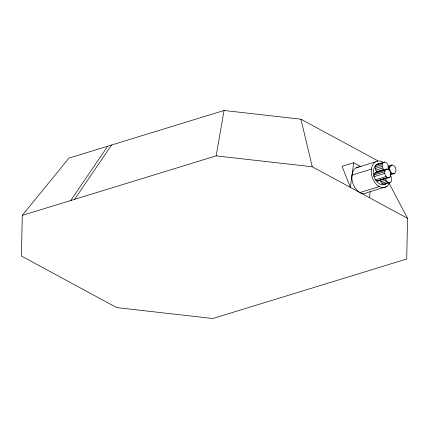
<?xml version="1.0" encoding="UTF-8"?>
<svg xmlns="http://www.w3.org/2000/svg" width="429" height="429" viewBox="0 0 429 429"><rect width="100%" height="100%" fill="white"/><g stroke="black" fill="none" stroke-linecap="round" stroke-linejoin="round"><path stroke-width="0.64" d="M377.788 161.636L377.166 160.457L300.933 119.208L224.045 110.484L68.946 158.103L22.276 215.39L21.45 256.049L116.736 307.614L212.854 318.516L406.724 258.998L407.55 218.334L388.947 182.899M353.668 162.741L350.375 187.398L342.036 166.307L353.668 162.741L360.955 166.683M369.433 197.71L370.216 191.87M22.276 215.39L216.146 155.872L224.045 110.484M377.407 172.254C375.118 170.549 374.201 166.49 376.501 164.43L384.556 161.98C387.757 162.532 389.253 166.715 387.95 169.509M387.044 169.01L385.907 169.342L385.054 170.292L384.636 173.402L374.142 176.625L374.109 174.941L374.56 173.514L375.413 172.56L387.044 169.01C390.61 169.589 392.283 175.064 389.586 177.493L377.954 181.043L376.71 180.706L375.552 179.746L386.046 176.523L387.205 177.483L388.449 177.826L389.586 177.493M384.325 170.131C382.03 168.425 381.113 164.366 383.413 162.307L384.556 161.98M390.133 166.259C388.883 169.042 390.293 173.252 393.527 173.793L394.664 173.466C397.361 171.032 395.694 165.562 392.127 164.977L390.991 165.31L390.133 166.259L388.24 166.843M70.742 200.509L107.722 146.198M74.619 199.319L111.599 145.007M386.234 183.167L385.376 184.116L382.63 184.915C374.453 183.601 370.383 171.541 375.643 165.379L382.561 163.256M355.973 167.862L375.364 161.91M375.198 166.806L382.11 164.682M352.021 175.07L371.407 169.117M375.23 168.495L382.142 166.372M387.832 166.28L392.127 164.977M375.734 170.179L382.647 168.055M376.635 171.611L383.553 169.493M388.401 168.066L389.693 167.669L388.395 168.104M374.56 173.514L385.054 170.292M388.454 169.761L389.714 169.369M374.109 174.941L384.604 171.718M390.411 174.029L392.283 173.45M390.369 174.764L394.664 173.466M376.71 180.706L387.205 177.483M381.065 179.831L384.877 178.657M380.426 180.024L380.931 181.714L386.02 180.153L388.084 182.545L389.328 182.883L390.465 182.556C392.412 180.888 392.004 177.756 390.626 175.852M380.931 181.714L381.837 183.145L386.92 181.585M381.837 183.145L382.995 184.105L388.084 182.545M389.328 182.883L384.239 184.449L382.995 184.105M359.904 192.557L379.295 186.604M386.513 186.636L367.127 192.589A13.69 9.202 72.9 0 1 352.713 182.786A13.69 9.202 72.9 0 1 359.422 166.86M376.501 164.43L379.247 163.631M375.413 172.56L376.555 172.233M377.954 181.043L379.091 180.716M216.146 155.872L312.264 166.774L407.55 218.334M386.046 176.523L384.636 173.402M385.515 178.464L386.02 180.153M300.933 119.208L312.264 166.774M389.634 182.652A13.69 9.202 72.9 0 1 377.547 185.425A13.69 9.202 72.9 0 1 371.605 167.986A13.69 9.202 72.9 0 1 382.582 161.942"/></g></svg>
